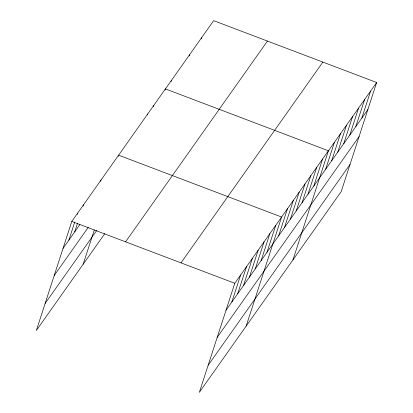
<?xml version="1.0" encoding="UTF-8"?>
<svg xmlns="http://www.w3.org/2000/svg" width="413" height="413" viewBox="0 0 413 413"><rect width="100%" height="100%" fill="white"/><g stroke="black" fill="none" stroke-linecap="round" stroke-linejoin="round"><path stroke-width="0.62" d="M376.651 82.502L234.78 283.282L199.34 392.35L341.215 191.57L376.651 82.502L213.66 20.65L71.785 221.43L36.349 330.498L104.747 233.701M68.857 240.165L74.712 222.153M77.246 214.347L77.639 213.149M74.712 231.884L77.443 223.479M83.101 206.066L83.493 204.863M100.658 181.219L101.046 180.016M83.168 264.243L94.329 229.886M118.216 156.372L118.603 155.174L281.599 217.026L246.158 326.094M147.477 114.964L147.864 113.761M153.326 106.678L153.719 105.48M165.035 90.117L165.422 88.914L328.418 150.766L292.977 259.834M171.059 81.583L171.452 80.38M189.149 55.982L189.541 54.784M201.208 38.915L201.601 37.717M231.853 302.017L240.629 275.001M237.702 293.736L246.484 266.715M243.556 285.455L252.338 258.435M249.411 277.175L258.187 250.154M255.26 268.889L264.041 241.868M261.114 260.608L269.89 233.588M266.968 252.328L275.745 225.307M278.672 235.761L287.448 208.741M284.521 227.48L293.302 200.46M290.375 219.195L299.157 192.179M296.229 210.914L305.006 183.893M302.079 202.633L310.86 175.613M307.933 194.353L316.709 167.332M313.782 186.067L322.563 159.046M325.666 169.253L334.442 142.232M331.696 160.719L340.472 133.698M337.726 152.185L346.502 125.165M343.755 143.652L352.532 116.636M349.785 135.118L358.561 108.103M355.815 126.59L364.591 99.569M361.845 118.056L370.621 91.036M63.008 248.45L79.833 224.636M54.211 275.528L88.227 227.387M45.146 303.421L96.719 230.433M125.573 241.842L267.448 41.063M180.992 262.869L322.863 62.089M225.999 310.302L367.875 109.522M217.202 337.375L359.073 136.6M208.137 365.273L350.012 164.493M71.785 221.43L234.78 283.282"/></g></svg>
